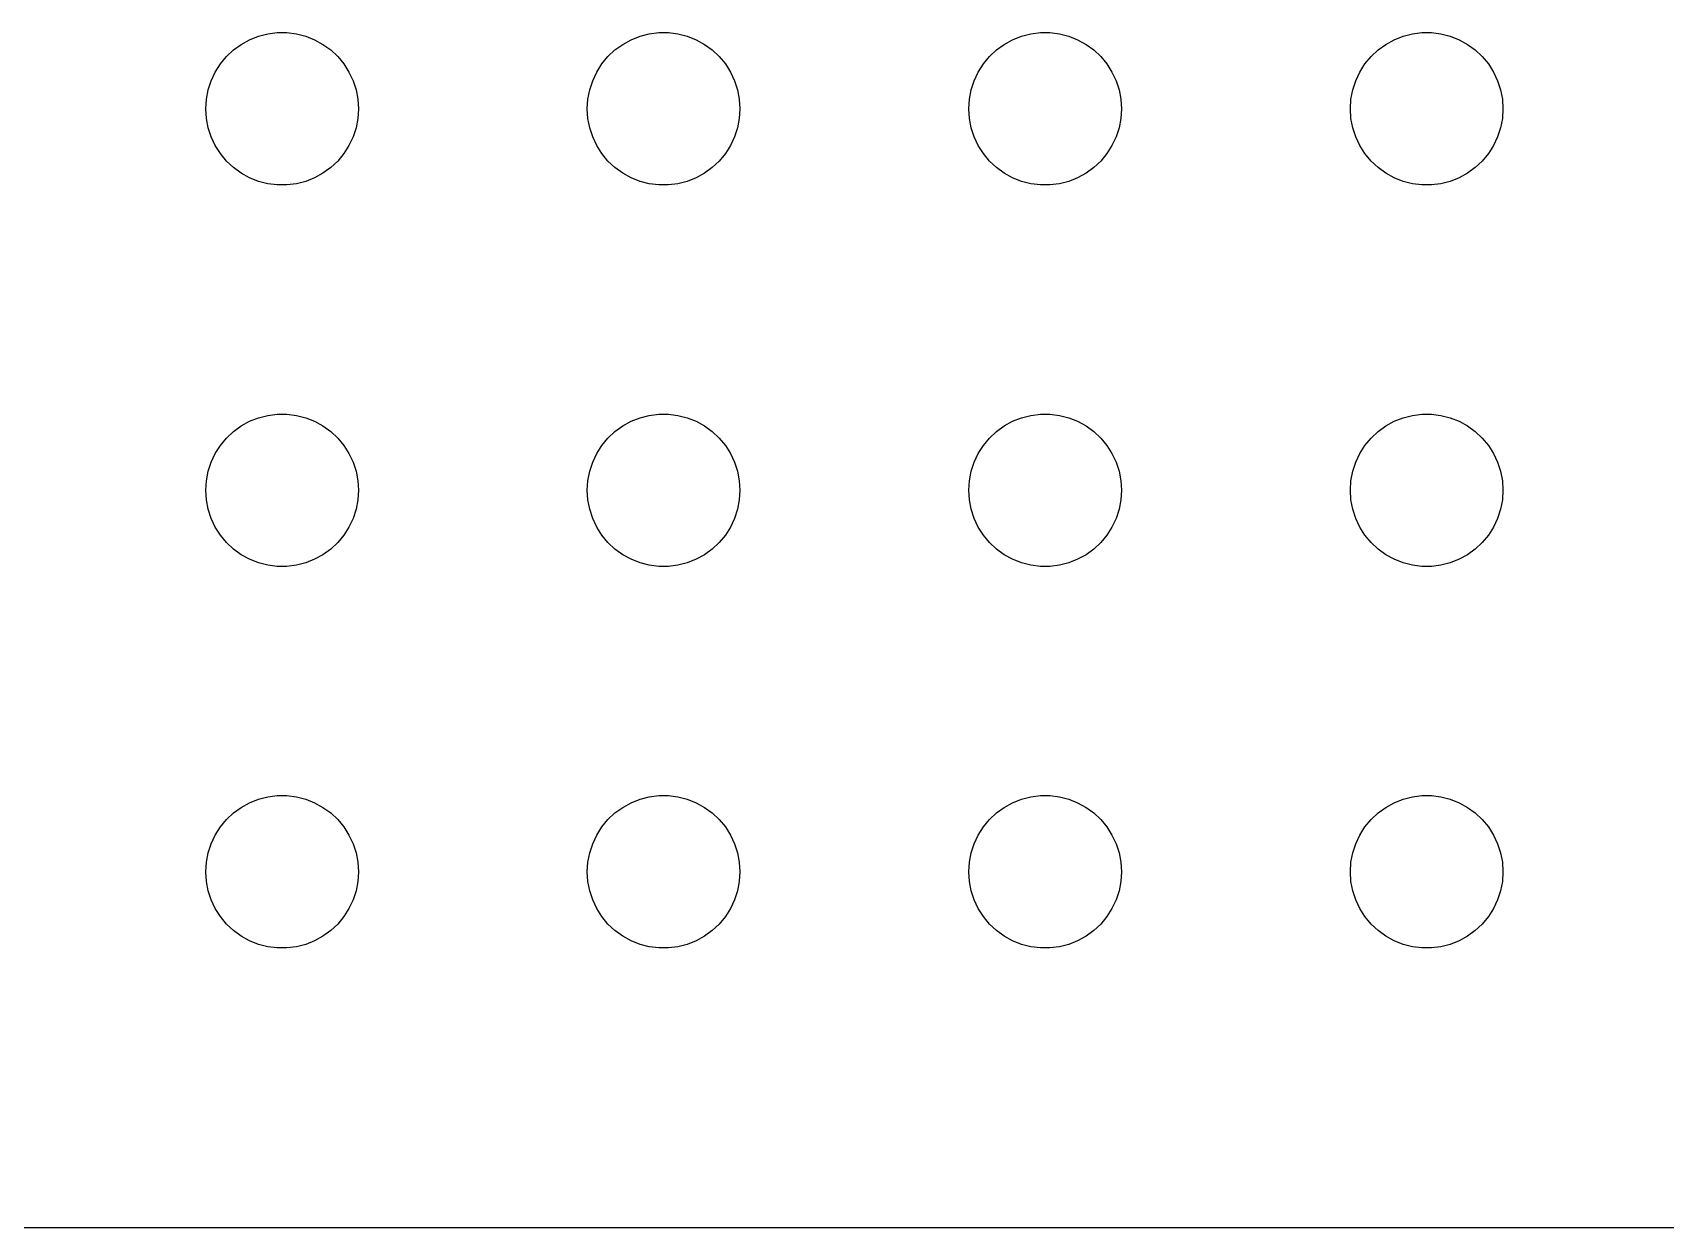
# Model space of a CAD drawing. Header units: metres. Extents: x -134 to 134, y 518 to 1078.
# Drawn here: x -102.4 to -70.31, y 632.01 to 655.5 of the extents above; entities that cross this region are included whole.
import ezdxf

# ---------------------------------------------------------------- set-up
doc = ezdxf.new("R2010")
doc.units = ezdxf.units.M

msp = doc.modelspace()

# ---------------------------------------------------------------- linework, layer by layer
for p, q in [((-98.1387, 655.357), (-97.9635, 655.427)), ((-97.9635, 655.427), (-97.7811, 655.473)), ((-97.7811, 655.473), (-97.5942, 655.497)), ((-97.5942, 655.497), (-97.4058, 655.497)), ((-97.4058, 655.497), (-97.2189, 655.473)), ((-97.2189, 655.473), (-97.0365, 655.427)), ((-97.0365, 655.427), (-96.8613, 655.357)), ((-90.6387, 655.357), (-90.4635, 655.427)), ((-90.4635, 655.427), (-90.2811, 655.473)), ((-90.2811, 655.473), (-90.0942, 655.497)), ((-90.0942, 655.497), (-89.9058, 655.497)), ((-89.9058, 655.497), (-89.7189, 655.473)), ((-89.7189, 655.473), (-89.5365, 655.427)), ((-89.5365, 655.427), (-89.3613, 655.357)), ((-83.1387, 655.357), (-82.9635, 655.427)), ((-82.9635, 655.427), (-82.7811, 655.473)), ((-82.7811, 655.473), (-82.5942, 655.497)), ((-82.5942, 655.497), (-82.4058, 655.497)), ((-82.4058, 655.497), (-82.2189, 655.473)), ((-82.2189, 655.473), (-82.0365, 655.427)), ((-82.0365, 655.427), (-81.8613, 655.357)), ((-75.6387, 655.357), (-75.4635, 655.427)), ((-75.4635, 655.427), (-75.2811, 655.473)), ((-75.2811, 655.473), (-75.0942, 655.497)), ((-75.0942, 655.497), (-74.9058, 655.497)), ((-74.9058, 655.497), (-74.7189, 655.473)), ((-74.7189, 655.473), (-74.5365, 655.427)), ((-74.5365, 655.427), (-74.3613, 655.357)), ((-98.5934, 655.027), (-98.4561, 655.156)), ((-98.4561, 655.156), (-98.3037, 655.266)), ((-98.3037, 655.266), (-98.1387, 655.357)), ((-96.8613, 655.357), (-96.6963, 655.266)), ((-96.6963, 655.266), (-96.5439, 655.156)), ((-96.5439, 655.156), (-96.4065, 655.027)), ((-91.0934, 655.027), (-90.9561, 655.156)), ((-90.9561, 655.156), (-90.8037, 655.266)), ((-90.8037, 655.266), (-90.6387, 655.357)), ((-89.3613, 655.357), (-89.1963, 655.266)), ((-89.1963, 655.266), (-89.0439, 655.156)), ((-89.0439, 655.156), (-88.9065, 655.027)), ((-83.5934, 655.027), (-83.4561, 655.156)), ((-83.4561, 655.156), (-83.3037, 655.266)), ((-83.3037, 655.266), (-83.1387, 655.357)), ((-81.8613, 655.357), (-81.6963, 655.266)), ((-81.6963, 655.266), (-81.5439, 655.156)), ((-81.5439, 655.156), (-81.4065, 655.027)), ((-76.0934, 655.027), (-75.9561, 655.156)), ((-75.9561, 655.156), (-75.8037, 655.266)), ((-75.8037, 655.266), (-75.6387, 655.357)), ((-74.3613, 655.357), (-74.1963, 655.266)), ((-74.1963, 655.266), (-74.0439, 655.156)), ((-74.0439, 655.156), (-73.9065, 655.027)), ((-98.8145, 654.723), (-98.7135, 654.882)), ((-98.7135, 654.882), (-98.5934, 655.027)), ((-96.4065, 655.027), (-96.2865, 654.882)), ((-96.2865, 654.882), (-96.1855, 654.723)), ((-91.3145, 654.723), (-91.2135, 654.882)), ((-91.2135, 654.882), (-91.0934, 655.027)), ((-88.9065, 655.027), (-88.7865, 654.882)), ((-88.7865, 654.882), (-88.6855, 654.723)), ((-83.8145, 654.723), (-83.7135, 654.882)), ((-83.7135, 654.882), (-83.5934, 655.027)), ((-81.4065, 655.027), (-81.2865, 654.882)), ((-81.2865, 654.882), (-81.1855, 654.723)), ((-76.3145, 654.723), (-76.2135, 654.882)), ((-76.2135, 654.882), (-76.0934, 655.027)), ((-73.9065, 655.027), (-73.7865, 654.882)), ((-73.7865, 654.882), (-73.6855, 654.723)), ((-98.9529, 654.373), (-98.8947, 654.552)), ((-98.8947, 654.552), (-98.8145, 654.723)), ((-96.1855, 654.723), (-96.1053, 654.552)), ((-96.1053, 654.552), (-96.0471, 654.373)), ((-91.4529, 654.373), (-91.3947, 654.552)), ((-91.3947, 654.552), (-91.3145, 654.723)), ((-88.6855, 654.723), (-88.6053, 654.552)), ((-88.6053, 654.552), (-88.5471, 654.373)), ((-83.9529, 654.373), (-83.8947, 654.552)), ((-83.8947, 654.552), (-83.8145, 654.723)), ((-81.1855, 654.723), (-81.1053, 654.552)), ((-81.1053, 654.552), (-81.0471, 654.373)), ((-76.4529, 654.373), (-76.3947, 654.552)), ((-76.3947, 654.552), (-76.3145, 654.723)), ((-73.6855, 654.723), (-73.6053, 654.552)), ((-73.6053, 654.552), (-73.5471, 654.373)), ((-99, 654), (-98.9882, 654.188)), ((-98.9882, 654.188), (-98.9529, 654.373)), ((-96.0471, 654.373), (-96.0118, 654.188)), ((-96.0118, 654.188), (-96, 654)), ((-91.5, 654), (-91.4882, 654.188)), ((-91.4882, 654.188), (-91.4529, 654.373)), ((-88.5471, 654.373), (-88.5118, 654.188)), ((-88.5118, 654.188), (-88.5, 654)), ((-84, 654), (-83.9882, 654.188)), ((-83.9882, 654.188), (-83.9529, 654.373)), ((-81.0471, 654.373), (-81.0118, 654.188)), ((-81.0118, 654.188), (-81, 654)), ((-76.5, 654), (-76.4882, 654.188)), ((-76.4882, 654.188), (-76.4529, 654.373)), ((-73.5471, 654.373), (-73.5118, 654.188)), ((-73.5118, 654.188), (-73.5, 654)), ((-98.9882, 653.812), (-99, 654)), ((-98.9529, 653.627), (-98.9882, 653.812)), ((-96.0118, 653.812), (-96.0471, 653.627)), ((-96, 654), (-96.0118, 653.812)), ((-91.4882, 653.812), (-91.5, 654)), ((-91.4529, 653.627), (-91.4882, 653.812)), ((-88.5118, 653.812), (-88.5471, 653.627)), ((-88.5, 654), (-88.5118, 653.812)), ((-83.9882, 653.812), (-84, 654)), ((-83.9529, 653.627), (-83.9882, 653.812)), ((-81.0118, 653.812), (-81.0471, 653.627)), ((-81, 654), (-81.0118, 653.812)), ((-76.4882, 653.812), (-76.5, 654)), ((-76.4529, 653.627), (-76.4882, 653.812)), ((-73.5118, 653.812), (-73.5471, 653.627)), ((-73.5, 654), (-73.5118, 653.812)), ((-98.8947, 653.448), (-98.9529, 653.627)), ((-96.0471, 653.627), (-96.1053, 653.448)), ((-91.3947, 653.448), (-91.4529, 653.627)), ((-88.5471, 653.627), (-88.6053, 653.448)), ((-83.8947, 653.448), (-83.9529, 653.627)), ((-81.0471, 653.627), (-81.1053, 653.448)), ((-76.3947, 653.448), (-76.4529, 653.627)), ((-73.5471, 653.627), (-73.6053, 653.448)), ((-98.8145, 653.277), (-98.8947, 653.448)), ((-98.7135, 653.118), (-98.8145, 653.277)), ((-96.1855, 653.277), (-96.2865, 653.118)), ((-96.1053, 653.448), (-96.1855, 653.277)), ((-91.3145, 653.277), (-91.3947, 653.448)), ((-91.2135, 653.118), (-91.3145, 653.277)), ((-88.6855, 653.277), (-88.7865, 653.118)), ((-88.6053, 653.448), (-88.6855, 653.277)), ((-83.8145, 653.277), (-83.8947, 653.448)), ((-83.7135, 653.118), (-83.8145, 653.277)), ((-81.1855, 653.277), (-81.2865, 653.118)), ((-81.1053, 653.448), (-81.1855, 653.277)), ((-76.3145, 653.277), (-76.3947, 653.448)), ((-76.2135, 653.118), (-76.3145, 653.277)), ((-73.6855, 653.277), (-73.7865, 653.118)), ((-73.6053, 653.448), (-73.6855, 653.277)), ((-98.5934, 652.973), (-98.7135, 653.118)), ((-98.4561, 652.844), (-98.5934, 652.973)), ((-98.3037, 652.734), (-98.4561, 652.844)), ((-96.5439, 652.844), (-96.6963, 652.734)), ((-96.4065, 652.973), (-96.5439, 652.844)), ((-96.2865, 653.118), (-96.4065, 652.973)), ((-91.0934, 652.973), (-91.2135, 653.118)), ((-90.9561, 652.844), (-91.0934, 652.973)), ((-90.8037, 652.734), (-90.9561, 652.844)), ((-89.0439, 652.844), (-89.1963, 652.734)), ((-88.9065, 652.973), (-89.0439, 652.844)), ((-88.7865, 653.118), (-88.9065, 652.973)), ((-83.5934, 652.973), (-83.7135, 653.118)), ((-83.4561, 652.844), (-83.5934, 652.973)), ((-83.3037, 652.734), (-83.4561, 652.844)), ((-81.5439, 652.844), (-81.6963, 652.734)), ((-81.4065, 652.973), (-81.5439, 652.844)), ((-81.2865, 653.118), (-81.4065, 652.973)), ((-76.0934, 652.973), (-76.2135, 653.118)), ((-75.9561, 652.844), (-76.0934, 652.973)), ((-75.8037, 652.734), (-75.9561, 652.844)), ((-74.0439, 652.844), (-74.1963, 652.734)), ((-73.9065, 652.973), (-74.0439, 652.844)), ((-73.7865, 653.118), (-73.9065, 652.973)), ((-98.1387, 652.643), (-98.3037, 652.734)), ((-97.9635, 652.573), (-98.1387, 652.643)), ((-97.7811, 652.527), (-97.9635, 652.573)), ((-97.5942, 652.503), (-97.7811, 652.527)), ((-97.2189, 652.527), (-97.4058, 652.503)), ((-97.0365, 652.573), (-97.2189, 652.527)), ((-96.8613, 652.643), (-97.0365, 652.573)), ((-96.6963, 652.734), (-96.8613, 652.643)), ((-90.6387, 652.643), (-90.8037, 652.734)), ((-90.4635, 652.573), (-90.6387, 652.643)), ((-90.2811, 652.527), (-90.4635, 652.573)), ((-90.0942, 652.503), (-90.2811, 652.527)), ((-89.7189, 652.527), (-89.9058, 652.503)), ((-89.5365, 652.573), (-89.7189, 652.527)), ((-89.3613, 652.643), (-89.5365, 652.573)), ((-89.1963, 652.734), (-89.3613, 652.643)), ((-83.1387, 652.643), (-83.3037, 652.734)), ((-82.9635, 652.573), (-83.1387, 652.643)), ((-82.7811, 652.527), (-82.9635, 652.573)), ((-82.5942, 652.503), (-82.7811, 652.527)), ((-82.2189, 652.527), (-82.4058, 652.503)), ((-82.0365, 652.573), (-82.2189, 652.527)), ((-81.8613, 652.643), (-82.0365, 652.573)), ((-81.6963, 652.734), (-81.8613, 652.643)), ((-75.6387, 652.643), (-75.8037, 652.734)), ((-75.4635, 652.573), (-75.6387, 652.643)), ((-75.2811, 652.527), (-75.4635, 652.573)), ((-75.0942, 652.503), (-75.2811, 652.527)), ((-74.7189, 652.527), (-74.9058, 652.503)), ((-74.5365, 652.573), (-74.7189, 652.527)), ((-74.3613, 652.643), (-74.5365, 652.573)), ((-74.1963, 652.734), (-74.3613, 652.643)), ((-97.4058, 652.503), (-97.5942, 652.503)), ((-89.9058, 652.503), (-90.0942, 652.503)), ((-82.4058, 652.503), (-82.5942, 652.503)), ((-74.9058, 652.503), (-75.0942, 652.503)), ((-98.4561, 647.656), (-98.3037, 647.766)), ((-98.3037, 647.766), (-98.1387, 647.857)), ((-98.1387, 647.857), (-97.9635, 647.927)), ((-97.9635, 647.927), (-97.7811, 647.973)), ((-97.7811, 647.973), (-97.5942, 647.997)), ((-97.5942, 647.997), (-97.4058, 647.997)), ((-97.4058, 647.997), (-97.2189, 647.973)), ((-97.2189, 647.973), (-97.0365, 647.927)), ((-97.0365, 647.927), (-96.8613, 647.857)), ((-96.8613, 647.857), (-96.6963, 647.766)), ((-96.6963, 647.766), (-96.5439, 647.656)), ((-90.9561, 647.656), (-90.8037, 647.766)), ((-90.8037, 647.766), (-90.6387, 647.857)), ((-90.6387, 647.857), (-90.4635, 647.927)), ((-90.4635, 647.927), (-90.2811, 647.973)), ((-90.2811, 647.973), (-90.0942, 647.997)), ((-90.0942, 647.997), (-89.9058, 647.997)), ((-89.9058, 647.997), (-89.7189, 647.973)), ((-89.7189, 647.973), (-89.5365, 647.927)), ((-89.5365, 647.927), (-89.3613, 647.857)), ((-89.3613, 647.857), (-89.1963, 647.766)), ((-89.1963, 647.766), (-89.0439, 647.656)), ((-83.4561, 647.656), (-83.3037, 647.766)), ((-83.3037, 647.766), (-83.1387, 647.857)), ((-83.1387, 647.857), (-82.9635, 647.927)), ((-82.9635, 647.927), (-82.7811, 647.973)), ((-82.7811, 647.973), (-82.5942, 647.997)), ((-82.5942, 647.997), (-82.4058, 647.997)), ((-82.4058, 647.997), (-82.2189, 647.973)), ((-82.2189, 647.973), (-82.0365, 647.927)), ((-82.0365, 647.927), (-81.8613, 647.857)), ((-81.8613, 647.857), (-81.6963, 647.766)), ((-81.6963, 647.766), (-81.5439, 647.656)), ((-75.9561, 647.656), (-75.8037, 647.766)), ((-75.8037, 647.766), (-75.6387, 647.857)), ((-75.6387, 647.857), (-75.4635, 647.927)), ((-75.4635, 647.927), (-75.2811, 647.973)), ((-75.2811, 647.973), (-75.0942, 647.997)), ((-75.0942, 647.997), (-74.9058, 647.997)), ((-74.9058, 647.997), (-74.7189, 647.973)), ((-74.7189, 647.973), (-74.5365, 647.927)), ((-74.5365, 647.927), (-74.3613, 647.857)), ((-74.3613, 647.857), (-74.1963, 647.766)), ((-74.1963, 647.766), (-74.0439, 647.656)), ((-98.8145, 647.223), (-98.7135, 647.382)), ((-98.7135, 647.382), (-98.5934, 647.527)), ((-98.5934, 647.527), (-98.4561, 647.656)), ((-96.5439, 647.656), (-96.4065, 647.527)), ((-96.4065, 647.527), (-96.2865, 647.382)), ((-96.2865, 647.382), (-96.1855, 647.223)), ((-91.3145, 647.223), (-91.2135, 647.382)), ((-91.2135, 647.382), (-91.0934, 647.527)), ((-91.0934, 647.527), (-90.9561, 647.656)), ((-89.0439, 647.656), (-88.9065, 647.527)), ((-88.9065, 647.527), (-88.7865, 647.382)), ((-88.7865, 647.382), (-88.6855, 647.223)), ((-83.8145, 647.223), (-83.7135, 647.382)), ((-83.7135, 647.382), (-83.5934, 647.527)), ((-83.5934, 647.527), (-83.4561, 647.656)), ((-81.5439, 647.656), (-81.4065, 647.527)), ((-81.4065, 647.527), (-81.2865, 647.382)), ((-81.2865, 647.382), (-81.1855, 647.223)), ((-76.3145, 647.223), (-76.2135, 647.382)), ((-76.2135, 647.382), (-76.0934, 647.527)), ((-76.0934, 647.527), (-75.9561, 647.656)), ((-74.0439, 647.656), (-73.9065, 647.527)), ((-73.9065, 647.527), (-73.7865, 647.382)), ((-73.7865, 647.382), (-73.6855, 647.223)), ((-98.8947, 647.052), (-98.8145, 647.223)), ((-96.1855, 647.223), (-96.1053, 647.052)), ((-91.3947, 647.052), (-91.3145, 647.223)), ((-88.6855, 647.223), (-88.6053, 647.052)), ((-83.8947, 647.052), (-83.8145, 647.223)), ((-81.1855, 647.223), (-81.1053, 647.052)), ((-76.3947, 647.052), (-76.3145, 647.223)), ((-73.6855, 647.223), (-73.6053, 647.052)), ((-98.9882, 646.688), (-98.9529, 646.873)), ((-98.9529, 646.873), (-98.8947, 647.052)), ((-96.1053, 647.052), (-96.0471, 646.873)), ((-96.0471, 646.873), (-96.0118, 646.688)), ((-91.4882, 646.688), (-91.4529, 646.873)), ((-91.4529, 646.873), (-91.3947, 647.052)), ((-88.6053, 647.052), (-88.5471, 646.873)), ((-88.5471, 646.873), (-88.5118, 646.688)), ((-83.9882, 646.688), (-83.9529, 646.873)), ((-83.9529, 646.873), (-83.8947, 647.052)), ((-81.1053, 647.052), (-81.0471, 646.873)), ((-81.0471, 646.873), (-81.0118, 646.688)), ((-76.4882, 646.688), (-76.4529, 646.873)), ((-76.4529, 646.873), (-76.3947, 647.052)), ((-73.6053, 647.052), (-73.5471, 646.873)), ((-73.5471, 646.873), (-73.5118, 646.688)), ((-99, 646.5), (-98.9882, 646.688)), ((-98.9882, 646.312), (-99, 646.5)), ((-96.0118, 646.688), (-96, 646.5)), ((-96, 646.5), (-96.0118, 646.312)), ((-91.5, 646.5), (-91.4882, 646.688)), ((-91.4882, 646.312), (-91.5, 646.5)), ((-88.5118, 646.688), (-88.5, 646.5)), ((-88.5, 646.5), (-88.5118, 646.312)), ((-84, 646.5), (-83.9882, 646.688)), ((-83.9882, 646.312), (-84, 646.5)), ((-81.0118, 646.688), (-81, 646.5)), ((-81, 646.5), (-81.0118, 646.312)), ((-76.5, 646.5), (-76.4882, 646.688)), ((-76.4882, 646.312), (-76.5, 646.5)), ((-73.5118, 646.688), (-73.5, 646.5)), ((-73.5, 646.5), (-73.5118, 646.312)), ((-98.9529, 646.127), (-98.9882, 646.312)), ((-98.8947, 645.948), (-98.9529, 646.127)), ((-96.0471, 646.127), (-96.1053, 645.948)), ((-96.0118, 646.312), (-96.0471, 646.127)), ((-91.4529, 646.127), (-91.4882, 646.312)), ((-91.3947, 645.948), (-91.4529, 646.127)), ((-88.5471, 646.127), (-88.6053, 645.948)), ((-88.5118, 646.312), (-88.5471, 646.127)), ((-83.9529, 646.127), (-83.9882, 646.312)), ((-83.8947, 645.948), (-83.9529, 646.127)), ((-81.0471, 646.127), (-81.1053, 645.948)), ((-81.0118, 646.312), (-81.0471, 646.127)), ((-76.4529, 646.127), (-76.4882, 646.312)), ((-76.3947, 645.948), (-76.4529, 646.127)), ((-73.5471, 646.127), (-73.6053, 645.948)), ((-73.5118, 646.312), (-73.5471, 646.127)), ((-98.8145, 645.777), (-98.8947, 645.948)), ((-98.7135, 645.618), (-98.8145, 645.777)), ((-96.1855, 645.777), (-96.2865, 645.618)), ((-96.1053, 645.948), (-96.1855, 645.777)), ((-91.3145, 645.777), (-91.3947, 645.948)), ((-91.2135, 645.618), (-91.3145, 645.777)), ((-88.6855, 645.777), (-88.7865, 645.618)), ((-88.6053, 645.948), (-88.6855, 645.777)), ((-83.8145, 645.777), (-83.8947, 645.948)), ((-83.7135, 645.618), (-83.8145, 645.777)), ((-81.1855, 645.777), (-81.2865, 645.618)), ((-81.1053, 645.948), (-81.1855, 645.777)), ((-76.3145, 645.777), (-76.3947, 645.948)), ((-76.2135, 645.618), (-76.3145, 645.777)), ((-73.6855, 645.777), (-73.7865, 645.618)), ((-73.6053, 645.948), (-73.6855, 645.777)), ((-98.5934, 645.473), (-98.7135, 645.618)), ((-98.4561, 645.344), (-98.5934, 645.473)), ((-96.4065, 645.473), (-96.5439, 645.344)), ((-96.2865, 645.618), (-96.4065, 645.473)), ((-91.0934, 645.473), (-91.2135, 645.618)), ((-90.9561, 645.344), (-91.0934, 645.473)), ((-88.9065, 645.473), (-89.0439, 645.344)), ((-88.7865, 645.618), (-88.9065, 645.473)), ((-83.5934, 645.473), (-83.7135, 645.618)), ((-83.4561, 645.344), (-83.5934, 645.473)), ((-81.4065, 645.473), (-81.5439, 645.344)), ((-81.2865, 645.618), (-81.4065, 645.473)), ((-76.0934, 645.473), (-76.2135, 645.618)), ((-75.9561, 645.344), (-76.0934, 645.473)), ((-73.9065, 645.473), (-74.0439, 645.344)), ((-73.7865, 645.618), (-73.9065, 645.473)), ((-98.3037, 645.234), (-98.4561, 645.344)), ((-98.1387, 645.143), (-98.3037, 645.234)), ((-97.9635, 645.073), (-98.1387, 645.143)), ((-96.8613, 645.143), (-97.0365, 645.073)), ((-96.6963, 645.234), (-96.8613, 645.143)), ((-96.5439, 645.344), (-96.6963, 645.234)), ((-90.8037, 645.234), (-90.9561, 645.344)), ((-90.6387, 645.143), (-90.8037, 645.234)), ((-90.4635, 645.073), (-90.6387, 645.143)), ((-89.3613, 645.143), (-89.5365, 645.073)), ((-89.1963, 645.234), (-89.3613, 645.143)), ((-89.0439, 645.344), (-89.1963, 645.234)), ((-83.3037, 645.234), (-83.4561, 645.344)), ((-83.1387, 645.143), (-83.3037, 645.234)), ((-82.9635, 645.073), (-83.1387, 645.143)), ((-81.8613, 645.143), (-82.0365, 645.073)), ((-81.6963, 645.234), (-81.8613, 645.143)), ((-81.5439, 645.344), (-81.6963, 645.234)), ((-75.8037, 645.234), (-75.9561, 645.344)), ((-75.6387, 645.143), (-75.8037, 645.234)), ((-75.4635, 645.073), (-75.6387, 645.143)), ((-74.3613, 645.143), (-74.5365, 645.073)), ((-74.1963, 645.234), (-74.3613, 645.143)), ((-74.0439, 645.344), (-74.1963, 645.234)), ((-97.7811, 645.027), (-97.9635, 645.073)), ((-97.5942, 645.003), (-97.7811, 645.027)), ((-97.4058, 645.003), (-97.5942, 645.003)), ((-97.2189, 645.027), (-97.4058, 645.003)), ((-97.0365, 645.073), (-97.2189, 645.027)), ((-90.2811, 645.027), (-90.4635, 645.073)), ((-90.0942, 645.003), (-90.2811, 645.027)), ((-89.9058, 645.003), (-90.0942, 645.003)), ((-89.7189, 645.027), (-89.9058, 645.003)), ((-89.5365, 645.073), (-89.7189, 645.027)), ((-82.7811, 645.027), (-82.9635, 645.073)), ((-82.5942, 645.003), (-82.7811, 645.027)), ((-82.4058, 645.003), (-82.5942, 645.003)), ((-82.2189, 645.027), (-82.4058, 645.003)), ((-82.0365, 645.073), (-82.2189, 645.027)), ((-75.2811, 645.027), (-75.4635, 645.073)), ((-75.0942, 645.003), (-75.2811, 645.027)), ((-74.9058, 645.003), (-75.0942, 645.003)), ((-74.7189, 645.027), (-74.9058, 645.003)), ((-74.5365, 645.073), (-74.7189, 645.027)), ((-98.3037, 640.266), (-98.1387, 640.357)), ((-98.1387, 640.357), (-97.9635, 640.427)), ((-97.9635, 640.427), (-97.7811, 640.473)), ((-97.7811, 640.473), (-97.5942, 640.497)), ((-97.5942, 640.497), (-97.4058, 640.497)), ((-97.4058, 640.497), (-97.2189, 640.473)), ((-97.2189, 640.473), (-97.0365, 640.427)), ((-97.0365, 640.427), (-96.8613, 640.357)), ((-96.8613, 640.357), (-96.6963, 640.266)), ((-90.8037, 640.266), (-90.6387, 640.357)), ((-90.6387, 640.357), (-90.4635, 640.427)), ((-90.4635, 640.427), (-90.2811, 640.473)), ((-90.2811, 640.473), (-90.0942, 640.497)), ((-90.0942, 640.497), (-89.9058, 640.497)), ((-89.9058, 640.497), (-89.7189, 640.473)), ((-89.7189, 640.473), (-89.5365, 640.427)), ((-89.5365, 640.427), (-89.3613, 640.357)), ((-89.3613, 640.357), (-89.1963, 640.266)), ((-83.3037, 640.266), (-83.1387, 640.357)), ((-83.1387, 640.357), (-82.9635, 640.427)), ((-82.9635, 640.427), (-82.7811, 640.473)), ((-82.7811, 640.473), (-82.5942, 640.497)), ((-82.5942, 640.497), (-82.4058, 640.497)), ((-82.4058, 640.497), (-82.2189, 640.473)), ((-82.2189, 640.473), (-82.0365, 640.427)), ((-82.0365, 640.427), (-81.8613, 640.357)), ((-81.8613, 640.357), (-81.6963, 640.266)), ((-75.8037, 640.266), (-75.6387, 640.357)), ((-75.6387, 640.357), (-75.4635, 640.427)), ((-75.4635, 640.427), (-75.2811, 640.473)), ((-75.2811, 640.473), (-75.0942, 640.497)), ((-75.0942, 640.497), (-74.9058, 640.497)), ((-74.9058, 640.497), (-74.7189, 640.473)), ((-74.7189, 640.473), (-74.5365, 640.427)), ((-74.5365, 640.427), (-74.3613, 640.357)), ((-74.3613, 640.357), (-74.1963, 640.266)), ((-98.7135, 639.882), (-98.5934, 640.027)), ((-98.5934, 640.027), (-98.4561, 640.156)), ((-98.4561, 640.156), (-98.3037, 640.266)), ((-96.6963, 640.266), (-96.5439, 640.156)), ((-96.5439, 640.156), (-96.4065, 640.027)), ((-96.4065, 640.027), (-96.2865, 639.882)), ((-91.2135, 639.882), (-91.0934, 640.027)), ((-91.0934, 640.027), (-90.9561, 640.156)), ((-90.9561, 640.156), (-90.8037, 640.266)), ((-89.1963, 640.266), (-89.0439, 640.156)), ((-89.0439, 640.156), (-88.9065, 640.027)), ((-88.9065, 640.027), (-88.7865, 639.882)), ((-83.7135, 639.882), (-83.5934, 640.027)), ((-83.5934, 640.027), (-83.4561, 640.156)), ((-83.4561, 640.156), (-83.3037, 640.266)), ((-81.6963, 640.266), (-81.5439, 640.156)), ((-81.5439, 640.156), (-81.4065, 640.027)), ((-81.4065, 640.027), (-81.2865, 639.882)), ((-76.2135, 639.882), (-76.0934, 640.027)), ((-76.0934, 640.027), (-75.9561, 640.156)), ((-75.9561, 640.156), (-75.8037, 640.266)), ((-74.1963, 640.266), (-74.0439, 640.156)), ((-74.0439, 640.156), (-73.9065, 640.027)), ((-73.9065, 640.027), (-73.7865, 639.882)), ((-98.8947, 639.552), (-98.8145, 639.723)), ((-98.8145, 639.723), (-98.7135, 639.882)), ((-96.2865, 639.882), (-96.1855, 639.723)), ((-96.1855, 639.723), (-96.1053, 639.552)), ((-91.3947, 639.552), (-91.3145, 639.723)), ((-91.3145, 639.723), (-91.2135, 639.882)), ((-88.7865, 639.882), (-88.6855, 639.723)), ((-88.6855, 639.723), (-88.6053, 639.552)), ((-83.8947, 639.552), (-83.8145, 639.723)), ((-83.8145, 639.723), (-83.7135, 639.882)), ((-81.2865, 639.882), (-81.1855, 639.723)), ((-81.1855, 639.723), (-81.1053, 639.552)), ((-76.3947, 639.552), (-76.3145, 639.723)), ((-76.3145, 639.723), (-76.2135, 639.882)), ((-73.7865, 639.882), (-73.6855, 639.723)), ((-73.6855, 639.723), (-73.6053, 639.552)), ((-98.9882, 639.188), (-98.9529, 639.373)), ((-98.9529, 639.373), (-98.8947, 639.552)), ((-96.1053, 639.552), (-96.0471, 639.373)), ((-96.0471, 639.373), (-96.0118, 639.188)), ((-91.4882, 639.188), (-91.4529, 639.373)), ((-91.4529, 639.373), (-91.3947, 639.552)), ((-88.6053, 639.552), (-88.5471, 639.373)), ((-88.5471, 639.373), (-88.5118, 639.188)), ((-83.9882, 639.188), (-83.9529, 639.373)), ((-83.9529, 639.373), (-83.8947, 639.552)), ((-81.1053, 639.552), (-81.0471, 639.373)), ((-81.0471, 639.373), (-81.0118, 639.188)), ((-76.4882, 639.188), (-76.4529, 639.373)), ((-76.4529, 639.373), (-76.3947, 639.552)), ((-73.6053, 639.552), (-73.5471, 639.373)), ((-73.5471, 639.373), (-73.5118, 639.188)), ((-99, 639), (-98.9882, 639.188)), ((-96.0118, 639.188), (-96, 639)), ((-91.5, 639), (-91.4882, 639.188)), ((-88.5118, 639.188), (-88.5, 639)), ((-84, 639), (-83.9882, 639.188)), ((-81.0118, 639.188), (-81, 639)), ((-76.5, 639), (-76.4882, 639.188)), ((-73.5118, 639.188), (-73.5, 639)), ((-98.9882, 638.812), (-99, 639)), ((-98.9529, 638.627), (-98.9882, 638.812)), ((-96.0118, 638.812), (-96.0471, 638.627)), ((-96, 639), (-96.0118, 638.812)), ((-91.4882, 638.812), (-91.5, 639)), ((-91.4529, 638.627), (-91.4882, 638.812)), ((-88.5118, 638.812), (-88.5471, 638.627)), ((-88.5, 639), (-88.5118, 638.812)), ((-83.9882, 638.812), (-84, 639)), ((-83.9529, 638.627), (-83.9882, 638.812)), ((-81.0118, 638.812), (-81.0471, 638.627)), ((-81, 639), (-81.0118, 638.812)), ((-76.4882, 638.812), (-76.5, 639)), ((-76.4529, 638.627), (-76.4882, 638.812)), ((-73.5118, 638.812), (-73.5471, 638.627)), ((-73.5, 639), (-73.5118, 638.812)), ((-98.8947, 638.448), (-98.9529, 638.627)), ((-98.8145, 638.277), (-98.8947, 638.448)), ((-96.1053, 638.448), (-96.1855, 638.277)), ((-96.0471, 638.627), (-96.1053, 638.448)), ((-91.3947, 638.448), (-91.4529, 638.627)), ((-91.3145, 638.277), (-91.3947, 638.448)), ((-88.6053, 638.448), (-88.6855, 638.277)), ((-88.5471, 638.627), (-88.6053, 638.448)), ((-83.8947, 638.448), (-83.9529, 638.627)), ((-83.8145, 638.277), (-83.8947, 638.448)), ((-81.1053, 638.448), (-81.1855, 638.277)), ((-81.0471, 638.627), (-81.1053, 638.448)), ((-76.3947, 638.448), (-76.4529, 638.627)), ((-76.3145, 638.277), (-76.3947, 638.448)), ((-73.6053, 638.448), (-73.6855, 638.277)), ((-73.5471, 638.627), (-73.6053, 638.448)), ((-98.7135, 638.118), (-98.8145, 638.277)), ((-98.5934, 637.973), (-98.7135, 638.118)), ((-96.2865, 638.118), (-96.4065, 637.973)), ((-96.1855, 638.277), (-96.2865, 638.118)), ((-91.2135, 638.118), (-91.3145, 638.277)), ((-91.0934, 637.973), (-91.2135, 638.118)), ((-88.7865, 638.118), (-88.9065, 637.973)), ((-88.6855, 638.277), (-88.7865, 638.118)), ((-83.7135, 638.118), (-83.8145, 638.277)), ((-83.5934, 637.973), (-83.7135, 638.118)), ((-81.2865, 638.118), (-81.4065, 637.973)), ((-81.1855, 638.277), (-81.2865, 638.118)), ((-76.2135, 638.118), (-76.3145, 638.277)), ((-76.0934, 637.973), (-76.2135, 638.118)), ((-73.7865, 638.118), (-73.9065, 637.973)), ((-73.6855, 638.277), (-73.7865, 638.118)), ((-98.4561, 637.844), (-98.5934, 637.973)), ((-98.3037, 637.734), (-98.4561, 637.844)), ((-96.5439, 637.844), (-96.6963, 637.734)), ((-96.4065, 637.973), (-96.5439, 637.844)), ((-90.9561, 637.844), (-91.0934, 637.973)), ((-90.8037, 637.734), (-90.9561, 637.844)), ((-89.0439, 637.844), (-89.1963, 637.734)), ((-88.9065, 637.973), (-89.0439, 637.844)), ((-83.4561, 637.844), (-83.5934, 637.973)), ((-83.3037, 637.734), (-83.4561, 637.844)), ((-81.5439, 637.844), (-81.6963, 637.734)), ((-81.4065, 637.973), (-81.5439, 637.844)), ((-75.9561, 637.844), (-76.0934, 637.973)), ((-75.8037, 637.734), (-75.9561, 637.844)), ((-74.0439, 637.844), (-74.1963, 637.734)), ((-73.9065, 637.973), (-74.0439, 637.844)), ((-98.1387, 637.643), (-98.3037, 637.734)), ((-97.9635, 637.573), (-98.1387, 637.643)), ((-97.7811, 637.527), (-97.9635, 637.573)), ((-97.5942, 637.503), (-97.7811, 637.527)), ((-97.4058, 637.503), (-97.5942, 637.503)), ((-97.2189, 637.527), (-97.4058, 637.503)), ((-97.0365, 637.573), (-97.2189, 637.527)), ((-96.8613, 637.643), (-97.0365, 637.573)), ((-96.6963, 637.734), (-96.8613, 637.643)), ((-90.6387, 637.643), (-90.8037, 637.734)), ((-90.4635, 637.573), (-90.6387, 637.643)), ((-90.2811, 637.527), (-90.4635, 637.573)), ((-90.0942, 637.503), (-90.2811, 637.527)), ((-89.9058, 637.503), (-90.0942, 637.503)), ((-89.7189, 637.527), (-89.9058, 637.503)), ((-89.5365, 637.573), (-89.7189, 637.527)), ((-89.3613, 637.643), (-89.5365, 637.573)), ((-89.1963, 637.734), (-89.3613, 637.643)), ((-83.1387, 637.643), (-83.3037, 637.734)), ((-82.9635, 637.573), (-83.1387, 637.643)), ((-82.7811, 637.527), (-82.9635, 637.573)), ((-82.5942, 637.503), (-82.7811, 637.527)), ((-82.4058, 637.503), (-82.5942, 637.503)), ((-82.2189, 637.527), (-82.4058, 637.503)), ((-82.0365, 637.573), (-82.2189, 637.527)), ((-81.8613, 637.643), (-82.0365, 637.573)), ((-81.6963, 637.734), (-81.8613, 637.643)), ((-75.6387, 637.643), (-75.8037, 637.734)), ((-75.4635, 637.573), (-75.6387, 637.643)), ((-75.2811, 637.527), (-75.4635, 637.573)), ((-75.0942, 637.503), (-75.2811, 637.527)), ((-74.9058, 637.503), (-75.0942, 637.503)), ((-74.7189, 637.527), (-74.9058, 637.503)), ((-74.5365, 637.573), (-74.7189, 637.527)), ((-74.3613, 637.643), (-74.5365, 637.573)), ((-74.1963, 637.734), (-74.3613, 637.643)), ((-129.814, 632.01), (129.814, 632.01))]:
    msp.add_line(p, q)

doc.saveas('drawing.dxf')
